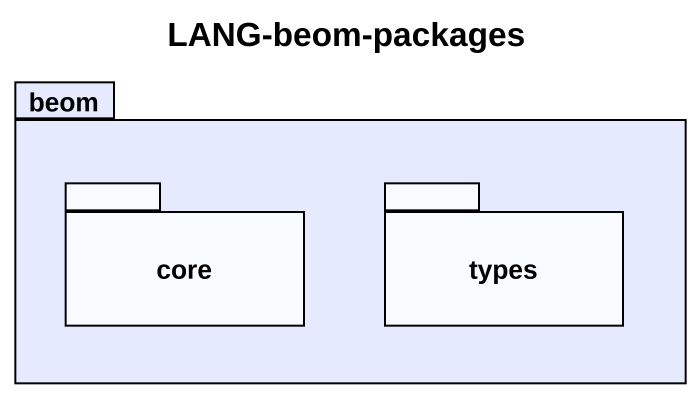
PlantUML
@startuml
title LANG-beom-packages
package beom #E5EAFF {
  package core {
  }
  package types {
  }
}
@enduml
